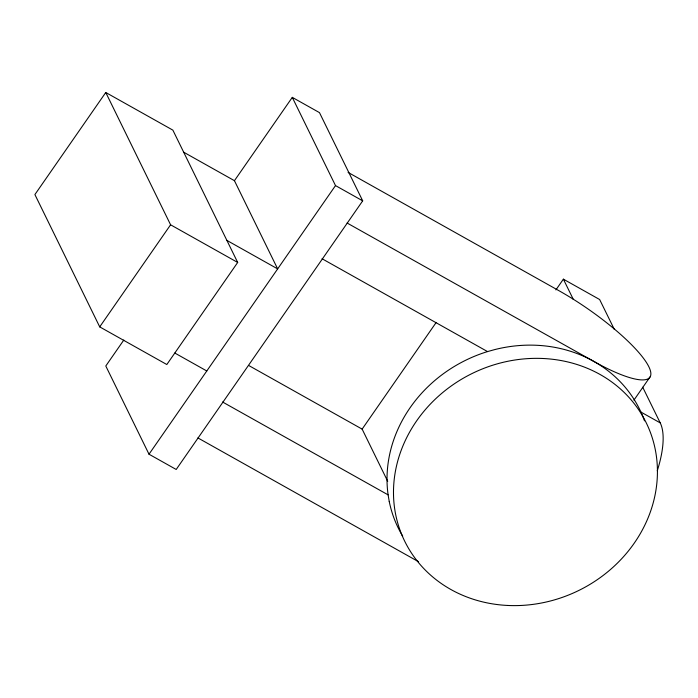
<?xml version="1.0" encoding="UTF-8"?>
<svg xmlns="http://www.w3.org/2000/svg" width="698" height="698" viewBox="0 0 698 698"><rect width="100%" height="100%" fill="white"/><g stroke="black" fill="none" stroke-linecap="round" stroke-linejoin="round"><path stroke-width="1.05" d="M105.764 92.485L34.9 194.568L99.718 326.882L166.822 364.531L237.686 262.457L172.868 130.133L105.764 92.485L170.591 224.8L237.686 262.457M99.718 326.882L170.591 224.8M123.808 340.048L105.791 365.996L149.006 454.215L176.201 469.475L362.698 200.841L319.483 112.631L292.288 97.371L234.441 180.686L277.656 268.896L226.885 240.4M149.006 454.215L335.502 185.581L292.288 97.371M436.119 322.555L362.14 429.113L387.713 481.315M555.913 289.906L563.373 279.165L599.643 299.521L614.319 329.395M633.932 400.129L650.1 376.85M389.257 501.583L388.105 494.865A134.487 120.876 -26.1 0 1 487.562 351.574L494.795 349.576A134.487 120.876 -26.1 0 1 545.435 345.972C562.283 347.874 578.808 352.952 593.605 361.259A134.487 120.876 -26.1 0 1 644.507 420.85M348.084 172.397L559.002 290.726A89.632 20.704 34.8 0 1 648.826 366.712A89.632 20.704 34.8 0 1 593.597 361.302L347.115 223.028M335.502 185.581L362.698 200.841M183.67 152.19L234.441 180.686M640.703 411.933L660.229 422.892A89.632 33.391 -60.7 0 1 657.28 470.784M322.057 258.74L487.57 351.6M248.82 365.551L362.149 429.13M174.823 353.04L206.791 370.978M222.592 402.013L388.105 494.865M197.918 437.934L418.495 561.681M642.718 387.224L660.229 422.892M563.373 279.165L573.294 299.355M402.694 536.16A134.487 120.876 -26.1 0 1 389.24 501.504M507.978 605.471A134.487 120.876 -26.1 0 0 647.482 425.44A134.487 120.876 -26.1 0 0 420.92 415.04A134.487 120.876 -26.1 0 0 507.978 605.471"/></g></svg>
